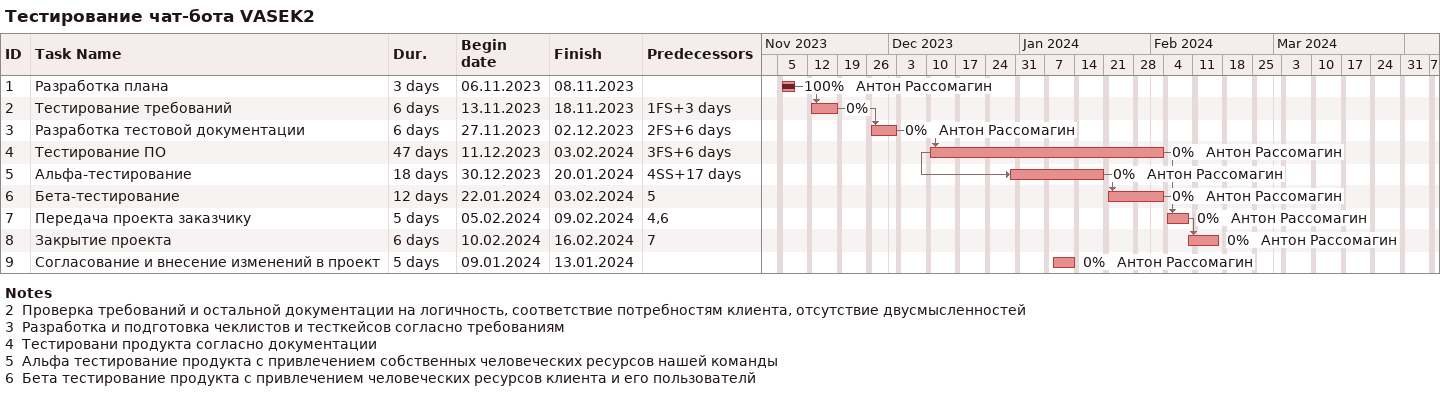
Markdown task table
Тестирование чат-бота VASEK2

| ID | Task | Duration | Start | Finish | Predecessors | Resources | % complete |
|---|---|---|---|---|---|---|---|
| 1 | Разработка плана | 3d | 2023-11-06 | 2023-11-08 |  | Антон Рассомагин | 100 |
| 2 | Тестирование требований | 6d | 2023-11-13 | 2023-11-18 | 1FS+3d |  | 0 |
| 3 | Разработка тестовой документации | 6d | 2023-11-27 | 2023-12-02 | 2FS+6d | Антон Рассомагин | 0 |
| 4 | Тестирование ПО | 47d | 2023-12-11 | 2024-02-03 | 3FS+6d | Антон Рассомагин | 0 |
| 5 | Альфа-тестирование | 18d | 2023-12-30 | 2024-01-20 | 4SS+17d | Антон Рассомагин | 0 |
| 6 | Бета-тестирование | 12d | 2024-01-22 | 2024-02-03 | 5 | Антон Рассомагин | 0 |
| 7 | Передача проекта заказчику | 5d | 2024-02-05 | 2024-02-09 | 4, 6 | Антон Рассомагин | 0 |
| 8 | Закрытие проекта | 6d | 2024-02-10 | 2024-02-16 | 7 | Антон Рассомагин | 0 |
| 9 | Согласование и внесение изменений в проект | 5d | 2024-01-09 | 2024-01-13 |  | Антон Рассомагин | 0 |

Notes
- 2: Проверка требований и остальной документации на логичность, соответствие потребностям клиента, отсутствие двусмысленностей
- 3: Разработка и подготовка чеклистов и тесткейсов согласно требованиям
- 4: Тестировани продукта согласно документации
- 5: Альфа тестирование продукта с привлечением собственных человеческих ресурсов нашей команды
- 6: Бета тестирование продукта с привлечением человеческих ресурсов клиента и его пользователй
